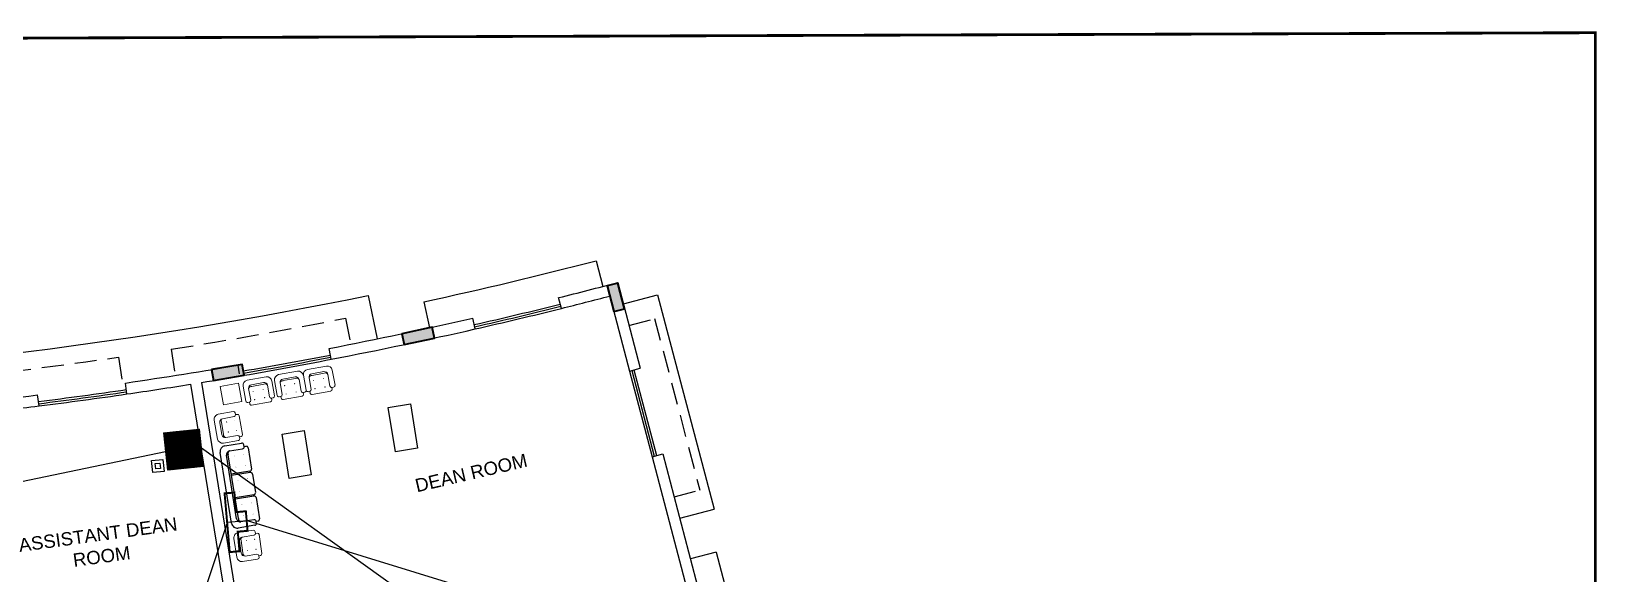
# Model space of a CAD drawing. Header units: inches. Extents: x -221585 to 401252, y -284294 to 332380.
# Drawn here: x 158059 to 161593, y 40765 to 41989 of the extents above; entities that cross this region are included whole.
import ezdxf

# ---------------------------------------------------------------- set-up
doc = ezdxf.new("R2010")
doc.units = ezdxf.units.IN
doc.header["$MEASUREMENT"] = 0
doc.linetypes.add('HIDDEN', pattern=[0.375, 0.25, -0.125])
doc.linetypes.add('HIDDEN2', pattern=[0.1875, 0.125, -0.0625])
for name, color, linetype in [('A-GREEN', 80, 'Continuous'), ('ELV points', 7, 'Continuous'), ('Power', 7, 'Continuous'), ('TEL', 6, 'Continuous')]:
    doc.layers.add(name, color=color, linetype=linetype)
for name, color, linetype, lineweight in [('A-SEC-TXT', 3, 'Continuous', 0), ('column fa 25', 3, 'Continuous', 35), ('FURN', 56, 'Continuous', 0), ('text', 72, 'HIDDEN2', 5), ('Wall mount speaker', 2, 'Continuous', 0)]:
    doc.layers.add(name, color=color, linetype=linetype, lineweight=lineweight)
doc.styles.add('DIM', font='arial.ttf')

# ---------------------------------------------------------------- blocks, each defined once
blk = doc.blocks.new('erewrewgregre')
for p, q in [((1543.251, -964.41), (1543.251, -964.917)), ((1544.265, -964.41), (1543.251, -964.41)), ((1544.265, -964.917), (1544.265, -964.41)), ((1543.251, -964.917), (1544.265, -964.917))]:
    blk.add_line(p, q)
blk = doc.blocks.new('frgre')
at = {"layer": 'FURN'}
for p, q in [((-1218.604, -2440.471), (-1218.604, -2440.888)), ((-1218.188, -2440.471), (-1218.604, -2440.471)), ((-1218.188, -2440.888), (-1218.188, -2440.471)), ((-1218.604, -2440.888), (-1218.188, -2440.888))]:
    blk.add_line(p, q, dxfattribs=at)
blk = doc.blocks.new('fregtr')
at = {"layer": 'FURN'}
for p, q in [((-1209.949, -2453.172), (-1209.949, -2453.509)), ((-1209.411, -2453.059), (-1209.836, -2453.059)), ((-1209.411, -2453.059), (-1209.836, -2453.059)), ((-1209.486, -2453.172), (-1209.761, -2453.172)), ((-1209.486, -2453.172), (-1209.761, -2453.172)), ((-1209.299, -2453.509), (-1209.299, -2453.172)), ((-1209.299, -2453.509), (-1209.299, -2453.172)), ((-1209.836, -2453.247), (-1209.836, -2453.509)), ((-1209.836, -2453.247), (-1209.836, -2453.509)), ((-1209.486, -2453.209), (-1209.761, -2453.209)), ((-1209.486, -2453.209), (-1209.761, -2453.209)), ((-1209.411, -2453.509), (-1209.411, -2453.247)), ((-1209.411, -2453.509), (-1209.411, -2453.247)), ((-1209.874, -2453.547), (-1209.911, -2453.547)), ((-1209.874, -2453.547), (-1209.911, -2453.547)), ((-1209.874, -2453.547), (-1209.874, -2453.584)), ((-1209.874, -2453.547), (-1209.874, -2453.584)), ((-1209.836, -2453.622), (-1209.411, -2453.622)), ((-1209.836, -2453.622), (-1209.411, -2453.622)), ((-1209.336, -2453.547), (-1209.374, -2453.547)), ((-1209.374, -2453.547), (-1209.374, -2453.584)), ((-1209.374, -2453.547), (-1209.374, -2453.584)), ((-1209.336, -2453.547), (-1209.374, -2453.547))]:
    blk.add_line(p, q, dxfattribs=at)
for centre, radius, start, end in [((-1209.836, -2453.172), 0.112, 90, 180), ((-1209.836, -2453.172), 0.112, 90, 180), ((-1209.761, -2453.247), 0.075, 90, 180), ((-1209.761, -2453.247), 0.075, 90, 180), ((-1209.486, -2453.247), 0.075, 0, 90), ((-1209.486, -2453.247), 0.075, 0, 90), ((-1209.411, -2453.172), 0.112, 0, 90), ((-1209.411, -2453.172), 0.112, 0, 90), ((-1209.911, -2453.509), 0.0375, 180, 270), ((-1209.911, -2453.509), 0.0375, 180, 270), ((-1209.874, -2453.509), 0.0375, 270, 0), ((-1209.874, -2453.509), 0.0375, 270, 0), ((-1209.782, -2453.262), 0.0561, 68.2206, 164.9095), ((-1209.782, -2453.262), 0.0561, 68.2206, 164.9095), ((-1209.724, -2453.322), 0.00281, 0, 180), ((-1209.724, -2453.322), 0.00281, 0, 180), ((-1209.724, -2453.322), 0.00281, 180, 0), ((-1209.724, -2453.322), 0.00281, 180, 0), ((-1209.724, -2453.509), 0.00281, 0, 180), ((-1209.724, -2453.509), 0.00281, 0, 180), ((-1209.724, -2453.509), 0.00281, 180, 0), ((-1209.724, -2453.509), 0.00281, 180, 0), ((-1209.499, -2453.322), 0.00281, 0, 180), ((-1209.499, -2453.322), 0.00281, 0, 180), ((-1209.499, -2453.322), 0.00281, 180, 0), ((-1209.499, -2453.322), 0.00281, 180, 0), ((-1209.499, -2453.509), 0.00281, 0, 180), ((-1209.499, -2453.509), 0.00281, 0, 180), ((-1209.499, -2453.509), 0.00281, 180, 0), ((-1209.499, -2453.509), 0.00281, 180, 0), ((-1209.466, -2453.262), 0.0561, 15.0905, 111.7794), ((-1209.466, -2453.262), 0.0561, 15.0905, 111.7794), ((-1209.374, -2453.509), 0.0375, 180, 270), ((-1209.374, -2453.509), 0.0375, 180, 270), ((-1209.336, -2453.509), 0.0375, 270, 0), ((-1209.336, -2453.509), 0.0375, 270, 0), ((-1209.836, -2453.584), 0.0375, 180, 270), ((-1209.836, -2453.584), 0.0375, 180, 270), ((-1209.411, -2453.584), 0.0375, 270, 0), ((-1209.411, -2453.584), 0.0375, 270, 0)]:
    blk.add_arc(centre, radius, start, end, dxfattribs=at)
blk = doc.blocks.new('REGREHTR')
at = {"layer": 'FURN'}
for p, q in [((-1332.707, -2479.557), (-1332.67, -2479.557)), ((-1332.707, -2479.557), (-1332.67, -2479.557)), ((-1332.67, -2479.557), (-1332.67, -2479.52)), ((-1332.67, -2479.557), (-1332.67, -2479.52)), ((-1332.207, -2479.483), (-1332.632, -2479.482)), ((-1332.207, -2479.483), (-1332.632, -2479.482)), ((-1332.17, -2479.558), (-1332.17, -2479.52)), ((-1332.17, -2479.558), (-1332.17, -2479.52)), ((-1332.17, -2479.558), (-1332.132, -2479.558)), ((-1332.17, -2479.558), (-1332.132, -2479.558)), ((-1332.745, -2479.595), (-1332.745, -2479.932)), ((-1332.745, -2479.595), (-1332.745, -2479.932)), ((-1332.633, -2479.595), (-1332.633, -2479.857)), ((-1332.633, -2479.595), (-1332.633, -2479.857)), ((-1332.558, -2479.895), (-1332.283, -2479.895)), ((-1332.558, -2479.895), (-1332.283, -2479.895)), ((-1332.208, -2479.858), (-1332.208, -2479.595)), ((-1332.208, -2479.858), (-1332.208, -2479.595)), ((-1332.095, -2479.933), (-1332.095, -2479.596)), ((-1332.095, -2479.933), (-1332.095, -2479.596)), ((-1332.633, -2480.045), (-1332.208, -2480.045)), ((-1332.633, -2480.045), (-1332.208, -2480.045)), ((-1332.558, -2479.932), (-1332.283, -2479.933)), ((-1332.558, -2479.932), (-1332.283, -2479.933))]:
    blk.add_line(p, q, dxfattribs=at)
for centre, radius, start, end in [((-1332.708, -2479.595), 0.0375, 89.9193, 179.9193), ((-1332.708, -2479.595), 0.0375, 89.9193, 179.9193), ((-1332.632, -2479.52), 0.0375, 89.9193, 179.9193), ((-1332.632, -2479.52), 0.0375, 89.9193, 179.9193), ((-1332.67, -2479.595), 0.0375, 359.9193, 89.9193), ((-1332.67, -2479.595), 0.0375, 359.9193, 89.9193), ((-1332.17, -2479.595), 0.0375, 89.9193, 179.9193), ((-1332.17, -2479.595), 0.0375, 89.9193, 179.9193), ((-1332.207, -2479.52), 0.0375, 359.9193, 89.9193), ((-1332.207, -2479.52), 0.0375, 359.9193, 89.9193), ((-1332.133, -2479.596), 0.0375, 359.9193, 89.9193), ((-1332.133, -2479.596), 0.0375, 359.9193, 89.9193), ((-1332.558, -2479.857), 0.075, 179.9193, 269.9193), ((-1332.579, -2479.843), 0.0561, 195.0098, 291.6987), ((-1332.579, -2479.843), 0.0561, 195.0098, 291.6987), ((-1332.558, -2479.857), 0.075, 179.9193, 269.9193), ((-1332.545, -2479.595), 0.00281, 359.9193, 179.9193), ((-1332.545, -2479.595), 0.00281, 359.9193, 179.9193), ((-1332.545, -2479.595), 0.00281, 179.9193, 359.9193), ((-1332.545, -2479.595), 0.00281, 179.9193, 359.9193), ((-1332.545, -2479.782), 0.00281, 359.9193, 179.9193), ((-1332.545, -2479.782), 0.00281, 359.9193, 179.9193), ((-1332.545, -2479.782), 0.00281, 179.9193, 359.9193), ((-1332.545, -2479.782), 0.00281, 179.9193, 359.9193), ((-1332.32, -2479.595), 0.00281, 359.9193, 179.9193), ((-1332.32, -2479.595), 0.00281, 359.9193, 179.9193), ((-1332.32, -2479.595), 0.00281, 179.9193, 359.9193), ((-1332.32, -2479.595), 0.00281, 179.9193, 359.9193), ((-1332.32, -2479.783), 0.00281, 359.9193, 179.9193), ((-1332.32, -2479.783), 0.00281, 359.9193, 179.9193), ((-1332.32, -2479.783), 0.00281, 179.9193, 359.9193), ((-1332.32, -2479.783), 0.00281, 179.9193, 359.9193), ((-1332.283, -2479.858), 0.075, 269.9193, 359.9193), ((-1332.262, -2479.843), 0.0561, 248.1399, 344.8288), ((-1332.262, -2479.843), 0.0561, 248.1399, 344.8288), ((-1332.283, -2479.858), 0.075, 269.9193, 359.9193), ((-1332.633, -2479.932), 0.112, 179.9193, 269.9193), ((-1332.633, -2479.932), 0.112, 179.9193, 269.9193), ((-1332.208, -2479.933), 0.112, 269.9193, 359.9193), ((-1332.208, -2479.933), 0.112, 269.9193, 359.9193)]:
    blk.add_arc(centre, radius, start, end, dxfattribs=at)
blk = doc.blocks.new('S')
at = {"color": 8}
for p, q in [((-1517.313, 487.969), (-1517.356, 487.969)), ((-1517.313, 487.969), (-1517.356, 487.969)), ((-1517.313, 487.969), (-1517.313, 488.011)), ((-1517.313, 487.969), (-1517.313, 488.011)), ((-1517.271, 488.054), (-1516.789, 488.054)), ((-1517.271, 488.054), (-1516.789, 488.054)), ((-1516.718, 488.011), (-1516.747, 488.011)), ((-1516.718, 488.011), (-1516.747, 488.011)), ((-1516.747, 488.011), (-1516.747, 487.586)), ((-1516.747, 488.011), (-1516.747, 487.586)), ((-1516.718, 488.011), (-1516.718, 487.586)), ((-1516.718, 488.011), (-1516.718, 487.586)), ((-1516.676, 488.054), (-1516.251, 488.054)), ((-1516.676, 488.054), (-1516.251, 488.054)), ((-1516.208, 488.011), (-1516.208, 487.586)), ((-1516.208, 488.011), (-1516.208, 487.586)), ((-1516.18, 488.011), (-1516.207, 488.011)), ((-1516.18, 488.011), (-1516.207, 488.011)), ((-1516.18, 488.011), (-1516.18, 487.586)), ((-1516.18, 488.011), (-1516.18, 487.586)), ((-1516.138, 488.054), (-1515.656, 488.054)), ((-1516.138, 488.054), (-1515.656, 488.054)), ((-1515.613, 487.969), (-1515.613, 488.011)), ((-1515.613, 487.969), (-1515.613, 488.011)), ((-1515.571, 487.969), (-1515.613, 487.969)), ((-1515.571, 487.969), (-1515.613, 487.969)), ((-1517.398, 487.544), (-1517.398, 487.926)), ((-1517.398, 487.544), (-1517.398, 487.926)), ((-1517.271, 487.629), (-1517.271, 487.926)), ((-1517.271, 487.629), (-1517.271, 487.926)), ((-1515.656, 487.926), (-1515.656, 487.629)), ((-1515.656, 487.926), (-1515.656, 487.629)), ((-1515.528, 487.926), (-1515.528, 487.544)), ((-1515.528, 487.926), (-1515.528, 487.544)), ((-1515.656, 487.416), (-1517.271, 487.416)), ((-1515.656, 487.416), (-1517.271, 487.416)), ((-1515.741, 487.586), (-1517.186, 487.586)), ((-1515.741, 487.586), (-1517.186, 487.586)), ((-1515.741, 487.544), (-1517.186, 487.544)), ((-1515.741, 487.544), (-1517.186, 487.544))]:
    blk.add_line(p, q, dxfattribs=at)
at = {"color": 8, "const_width": 0.00637}
for points in [[(-1517.14, 487.926, 1), (-1517.147, 487.926, 1)], [(-1517.14, 487.926, 1), (-1517.147, 487.926, 1)], [(-1517.14, 487.714, 1), (-1517.147, 487.714, 1)], [(-1517.14, 487.714, 1), (-1517.147, 487.714, 1)], [(-1516.885, 487.926, 1), (-1516.892, 487.926, 1)], [(-1516.885, 487.926, 1), (-1516.892, 487.926, 1)], [(-1516.885, 487.714, 1), (-1516.892, 487.714, 1)], [(-1516.885, 487.714, 1), (-1516.892, 487.714, 1)], [(-1516.588, 487.926, 1), (-1516.594, 487.926, 1)], [(-1516.588, 487.926, 1), (-1516.594, 487.926, 1)], [(-1516.588, 487.714, 1), (-1516.594, 487.714, 1)], [(-1516.588, 487.714, 1), (-1516.594, 487.714, 1)], [(-1516.333, 487.926, 1), (-1516.339, 487.926, 1)], [(-1516.333, 487.926, 1), (-1516.339, 487.926, 1)], [(-1516.333, 487.714, 1), (-1516.339, 487.714, 1)], [(-1516.333, 487.714, 1), (-1516.339, 487.714, 1)], [(-1516.035, 487.926, 1), (-1516.042, 487.926, 1)], [(-1516.035, 487.926, 1), (-1516.042, 487.926, 1)], [(-1516.035, 487.714, 1), (-1516.042, 487.714, 1)], [(-1516.035, 487.714, 1), (-1516.042, 487.714, 1)], [(-1515.78, 487.926, 1), (-1515.787, 487.926, 1)], [(-1515.78, 487.926, 1), (-1515.787, 487.926, 1)], [(-1515.78, 487.714, 1), (-1515.787, 487.714, 1)], [(-1515.78, 487.714, 1), (-1515.787, 487.714, 1)]]:
    blk.add_lwpolyline(points, format="xyb", close=True, dxfattribs=at)
at = {"color": 8}
for centre, radius, start, end in [((-1517.356, 487.926), 0.0425, 90, 180), ((-1517.356, 487.926), 0.0425, 90, 180), ((-1517.271, 488.011), 0.0425, 90, 180), ((-1517.271, 488.011), 0.0425, 90, 180), ((-1517.313, 487.926), 0.0425, 0, 90), ((-1517.313, 487.926), 0.0425, 0, 90), ((-1516.789, 488.011), 0.0425, 0, 90), ((-1516.789, 488.011), 0.0425, 0, 90), ((-1516.676, 488.011), 0.0425, 90, 180), ((-1516.676, 488.011), 0.0425, 90, 180), ((-1516.251, 488.011), 0.0425, 0, 90), ((-1516.251, 488.011), 0.0425, 0, 90), ((-1516.138, 488.011), 0.0425, 90, 180), ((-1516.138, 488.011), 0.0425, 90, 180), ((-1515.656, 488.011), 0.0425, 0, 90), ((-1515.656, 488.011), 0.0425, 0, 90), ((-1515.613, 487.926), 0.0425, 90, 180), ((-1515.613, 487.926), 0.0425, 90, 180), ((-1515.571, 487.926), 0.0425, 0, 90), ((-1515.571, 487.926), 0.0425, 0, 90), ((-1517.186, 487.629), 0.085, 180, 270), ((-1517.209, 487.645), 0.0636, 195.0905, 291.7794), ((-1517.209, 487.645), 0.0636, 195.0905, 291.7794), ((-1517.186, 487.629), 0.085, 180, 270), ((-1515.741, 487.629), 0.085, 270, 0), ((-1515.717, 487.645), 0.0636, 248.2206, 344.9095), ((-1515.717, 487.645), 0.0636, 248.2206, 344.9095), ((-1515.741, 487.629), 0.085, 270, 0), ((-1517.271, 487.544), 0.128, 180, 270), ((-1517.271, 487.544), 0.128, 180, 270), ((-1515.656, 487.544), 0.128, 270, 0), ((-1515.656, 487.544), 0.128, 270, 0)]:
    blk.add_arc(centre, radius, start, end, dxfattribs=at)
blk = doc.blocks.new('ddfe')
at = {"layer": 'column fa 25', "ltscale": 10}
h = blk.add_hatch(color=3, dxfattribs=at)
h.set_gradient(color1=(141, 141, 141), color2=(145, 145, 145), one_color=1, tint=0.57, name='CYLINDER')
h.paths.add_polyline_path([(177039, 119902.4), (177064, 119902.4), (177064, 119962.4), (177039, 119962.4)])
at = {"layer": 'column fa 25', "color": 2, "ltscale": 10}
blk.add_lwpolyline([(177039, 119902.4), (177064, 119902.4), (177064, 119962.4), (177039, 119962.4)], close=True, dxfattribs=at)
blk = doc.blocks.new('dd')
at = {"layer": 'column fa 25', "ltscale": 10}
h = blk.add_hatch(color=3, dxfattribs=at)
h.set_gradient(color1=(141, 141, 141), color2=(145, 145, 145), one_color=1, tint=0.57, name='CYLINDER')
h.paths.add_polyline_path([(177327.8, 119886), (177352.8, 119886), (177352.8, 119956), (177327.8, 119956)])
at = {"layer": 'column fa 25', "color": 1, "ltscale": 10}
blk.add_lwpolyline([(177327.8, 119886), (177352.8, 119886), (177352.8, 119956), (177327.8, 119956)], close=True, dxfattribs=at)
blk = doc.blocks.new('data')
at = {"layer": 'Power', "color": 3, "const_width": 2}
blk.add_lwpolyline([(58948.7, 155709.8), (58948.7, 155714.8), (58948.7, 155719.8), (58958.7, 155719.8), (58968.7, 155719.8), (58968.7, 155724.8), (58968.7, 155729.8), (58978.7, 155729.8), (58988.7, 155729.8), (58988.7, 155719.8), (59008.7, 155719.8), (59008.7, 155709.8), (58948.7, 155709.8)], dxfattribs=at)
blk = doc.blocks.new('A$C54490F4E')
at = {"layer": 'Wall mount speaker', "ltscale": 0.1}
h = blk.add_hatch(dxfattribs=at)
h.set_pattern_fill('ANSI31', color=3, scale=50, style=0)
h.paths.add_polyline_path([(347, 332), (0, 332), (0, 0), (347, 0)])
at = {"layer": 'Wall mount speaker', "color": 3, "ltscale": 0.1}
blk.add_lwpolyline([(0, 332), (347, 332), (347, 0), (0, 0)], close=True, dxfattribs=at)
blk = doc.blocks.new('A$C1A917D7C')
at = {"layer": 'TEL', "elevation": 0}
for points in [[(0, 956), (227, 956), (227, 744), (0, 744)], [(63, 893), (164, 893), (164, 807), (63, 807)]]:
    blk.add_lwpolyline(points, close=True, dxfattribs=at)
at = {"layer": 'Wall mount speaker', "color": 2, "ltscale": 0.1, "xscale": 2.038325862171721, "yscale": 2.038325862171721, "zscale": 2.038325862171721}
blk.add_blockref('A$C54490F4E', (14, 0), dxfattribs=at)

msp = doc.modelspace()

# ---------------------------------------------------------------- linework, layer by layer
at = {"color": 1, "ltscale": 10}
msp.add_line((159334, 41471.5, -0.4), (159349.1, 41413.4), dxfattribs=at)
at = {"color": 4, "ltscale": 8}
for p, q in [((159382.7, 41422.2, 0.4), (159433.7, 41228.8, 0.4)), ((159364.9, 41391.7, 0.6), (159409.5, 41222.4, 0.4)), ((159484.6, 41035.4, 0.4), (159594.1, 40619.6, 0.4)), ((159460.4, 41029, 0.4), (159541.9, 40719.6, 0.4))]:
    msp.add_line(p, q, dxfattribs=at)
at = {"color": 20, "ltscale": 10}
for p, q in [((158819.4, 41393.1, -0.4), (158839.5, 41295.1)), ((159395.5, 41373.8), (159472.8, 41394.2, 0.4)), ((159472.8, 41394.2, 0.4), (159600.2, 40910.7, 0.4)), ((158944.9, 41378.7, -0.4), (158957.6, 41320)), ((159522.8, 40890.3), (159600.2, 40910.7, 0.4)), ((159605, 40813.8, 0.4), (159547, 40798.5, 0.4)), ((159605, 40813.8, 0.4), (159706.9, 40426.9, 0.4))]:
    msp.add_line(p, q, dxfattribs=at)
at = {"color": 4, "ltscale": 10}
for p, q in [((159255.5, 41363.8), (159249.4, 41388.1)), ((159060.8, 41317.4), (159055.3, 41341.8)), ((158734.9, 41254, 0), (158731.1, 41273.5, 0)), ((158735.9, 41248.9), (158731.1, 41273.5)), ((158529.1, 41216.2), (158525.7, 41235.9)), ((158538.8, 41212.8, 0), (158534.7, 41237.4, 0)), ((159409.5, 41222.4, 0.4), (159433.7, 41228.8, 0.4)), ((158274.7, 41170.7), (158271.2, 41195.4)), ((158418.5, 41192.7, 0.4), (158529.2, 40506.6, 0.4)), ((158443.2, 41196.7, 0), (158553.8, 40510.6, 0.4)), ((158076.2, 41143.7), (158073, 41168.5)), ((159460.4, 41029, 0.4), (159484.6, 41035.4, 0.4))]:
    msp.add_line(p, q, dxfattribs=at)
at = {"color": 20, "linetype": 'HIDDEN', "ltscale": 200}
for p, q in [((158768.4, 41341.9, -0.4), (158780.1, 41283.1, -0.1)), ((159408.1, 41325.5), (159466.1, 41340.8, 0.3)), ((159466.1, 41340.8, 0.3), (159568, 40953.9, 0.3)), ((158255.9, 41253.8, -0.4), (158264.5, 41194.4)), ((158374.5, 41271.8, -0.4), (158383.9, 41212.5)), ((159509.9, 40938.7), (159568, 40953.9, 0.3))]:
    msp.add_line(p, q, dxfattribs=at)
at = {"color": 5, "ltscale": 8}
for p, q in [((159409.5, 41222.4, 0.4), (159460.4, 41029, 0.4)), ((159414.3, 41223.7, 0.4), (159465.3, 41030.3, 0.4)), ((159419.2, 41224.9, 0.4), (159470.1, 41031.5, 0.4))]:
    msp.add_line(p, q, dxfattribs=at)
at = {"color": 6}
for p, q in [((157919.4, 40948.5), (158362, 41040.8)), ((158442.8, 41049.3), (158961.3, 40677.7))]:
    msp.add_line(p, q, dxfattribs=at)
at = {"color": 1}
msp.add_line((158362, 41040.8), (158442.8, 41049.3), dxfattribs=at)
at = {"color": 42}
for p, q in [((158501, 40880.1), (158294.2, 40261.7)), ((158546.8, 40884.6, 0.4), (158501, 40880.6)), ((159351.4, 40637.1), (158546.8, 40884.6, 0.4))]:
    msp.add_line(p, q, dxfattribs=at)
at = {"color": 6, "const_width": 6.3}
msp.add_lwpolyline([(152974.6, 36125.6), (152974.6, 41956.4), (161589.9, 41986), (161589.9, 36155.2)], close=True, dxfattribs=at)
at = {"color": 20, "ltscale": 10}
for centre, radius, start, end in [((156813.3, 51178, -0.4), 10028.5, 282.27202, 284.55794), ((156813.3, 51178), 9988.5, 272.67048, 281.5864)]:
    msp.add_arc(centre, radius, start, end, dxfattribs=at)
at = {"color": 4, "ltscale": 10}
for centre, radius, start, end in [((156813.3, 51178), 10088.5, 283.9738, 284.75514), ((156813.3, 51178), 10113.5, 283.9738, 284.6135), ((156813.3, 51178), 10088.5, 280.95877, 282.84017), ((156813.3, 51178), 10113.5, 280.95877, 282.84017), ((156785.6, 51359.2, 0), 10271.8, 278.31567, 279.80452), ((156573.5, 52626.3, 0), 11581.5, 279.29015, 279.77061), ((156813.3, 51178), 10113.5, 278.30802, 279.13266), ((156813.3, 51178), 10088.5, 275.35677, 277.17326), ((156813.3, 51178), 10113.5, 276.32197, 277.17438), ((156148.2, 51022, 0.8), 10278.5, 283.03722, 283.03731)]:
    msp.add_arc(centre, radius, start, end, dxfattribs=at)
at = {"color": 5, "ltscale": 10}
for centre, radius, start, end in [((156813.3, 51178), 10103.5, 282.84017, 283.9738), ((156813.3, 51178), 10108.5, 282.84017, 283.9738), ((156813.3, 51178), 10108.5, 282.84017, 283.9738), ((156813.3, 51178), 10113.5, 282.84017, 283.9738), ((156822.4, 51179.6, 0), 10103.5, 279.77272, 280.90636), ((157270, 48655.3, 0), 7544.9, 279.67642, 281.19524), ((157270, 48655.3, 0), 7549.9, 279.67642, 281.19524)]:
    msp.add_arc(centre, radius, start, end, dxfattribs=at)
at = {"color": 20, "linetype": 'HIDDEN', "ltscale": 200}
for start, end in [(278.95631, 281.24223), (275.98482, 278.27075)]:
    msp.add_arc((156813.3, 51178, -0.4), 10028.5, start, end, dxfattribs=at)
at = {"color": 5, "ltscale": 8}
for radius in [10153.5, 10158.5, 10163.5]:
    msp.add_arc((156806.6, 51227.6), radius, 277.17662, 278.30578, dxfattribs=at)

# ---------------------------------------------------------------- block references
at = {"color": 4, "extrusion": (0, 0, -1)}
for name, p, xscale, yscale, zscale, rotation in [('fregtr', (6817.7, 265197.7, -0.8), 101.8004032023438, 101.8004032023438, -101.800403202336, 349.8079043033458), ('fregtr', (6746.6, 265210.5, -0.8), 101.8004032023438, 101.8004032023438, -101.800403202336, 349.8079043033458), ('fregtr', (6681.4, 265222.2, -0.8), 101.8004032023438, 101.8004032023438, -101.800403202336, 349.8079043033458), ('erewrewgregre', (-39149.2, 178200, 0), 100.0000000000058, 100.0000000000058, -100, 260.86637250668), ('erewrewgregre', (-38909.4, 178139.5, 0), 100.0000000000058, 100.0000000000058, -100, 260.86637250668)]:
    msp.add_blockref(name, p, dxfattribs=dict(at, xscale=xscale, yscale=yscale, zscale=zscale, rotation=rotation))
at = {"color": 4}
for name, p, xscale, yscale, zscale, rotation in [('frgre', (424998.5, -36940.3, 0.8), 101.800403202332, 101.800403202332, 101.800403202332, 280.1920956966637), ('REGREHTR', (431122.6, -47243.9, 0.4), 101.8004032023367, 101.8004032023367, 101.8004032023367, 280.2955606062317), ('REGREHTR', (428511.9, -55319.5, 0.4), 101.8004032023444, 101.8004032023444, 101.8004032023444, 278.6466357511856)]:
    msp.add_blockref(name, p, dxfattribs=dict(at, xscale=xscale, yscale=yscale, zscale=zscale, rotation=rotation))
at = {"layer": 'A-GREEN', "color": 4, "xscale": 100.3921568609051, "yscale": 100.3921568609051, "zscale": 100.3921568609051, "rotation": 279.1609840876023}
msp.add_blockref('S', (134427.6, -117130.9, 0.4), dxfattribs=at)
at = {"layer": 'A-SEC-TXT', "color": 30, "xscale": 0.12012, "yscale": 0.12012, "zscale": 0.12012, "rotation": 95.96468593290481}
msp.add_blockref('A$C1A917D7C', (158447.4, 41005.3), dxfattribs=at)
at = {"layer": 'column fa 25', "color": 3, "extrusion": (-0.002535, 0.019582, 0.999805), "rotation": 187.3767011727189}
msp.add_blockref('ddfe', (-3185.6, 121091.3, 407.1), dxfattribs=at)
at = {"layer": 'column fa 25', "color": 3}
for p, rotation in [((4478, 189539.8, 0), 282.109174244483), ((10696.4, 196087, 0), 279.5961504699552)]:
    msp.add_blockref('dd', p, dxfattribs=dict(at, rotation=rotation))
at = {"layer": 'ELV points', "xscale": 2.216327740261545, "yscale": 2.216327740261545, "zscale": 2.216327740261545, "rotation": 274.9697486594043}
msp.add_blockref('data', (-196629.5, 141208.5), dxfattribs=at)

# ---------------------------------------------------------------- texts
at = {"layer": 'text', "lineweight": -2, "ltscale": 2, "char_height": 30, "attachment_point": 7, "style": 'DIM'}
for s, insert, width, rotation in [('{\\C3;DEAN ROOM}', (158929.6, 40948.2, -0.4), 720.442, 13.1388), ('\\pi-1.1521;{\\fArial|b0|i0|c186|p34;\\C3;ASSISTANT DEAN \\P\\pi115.66;ROOM }', (158040.5, 40764.3, 0.4), 355.22, 7.7973)]:
    msp.add_mtext(s, dxfattribs=dict(at, insert=insert, width=width, rotation=rotation))

doc.saveas('drawing.dxf')
